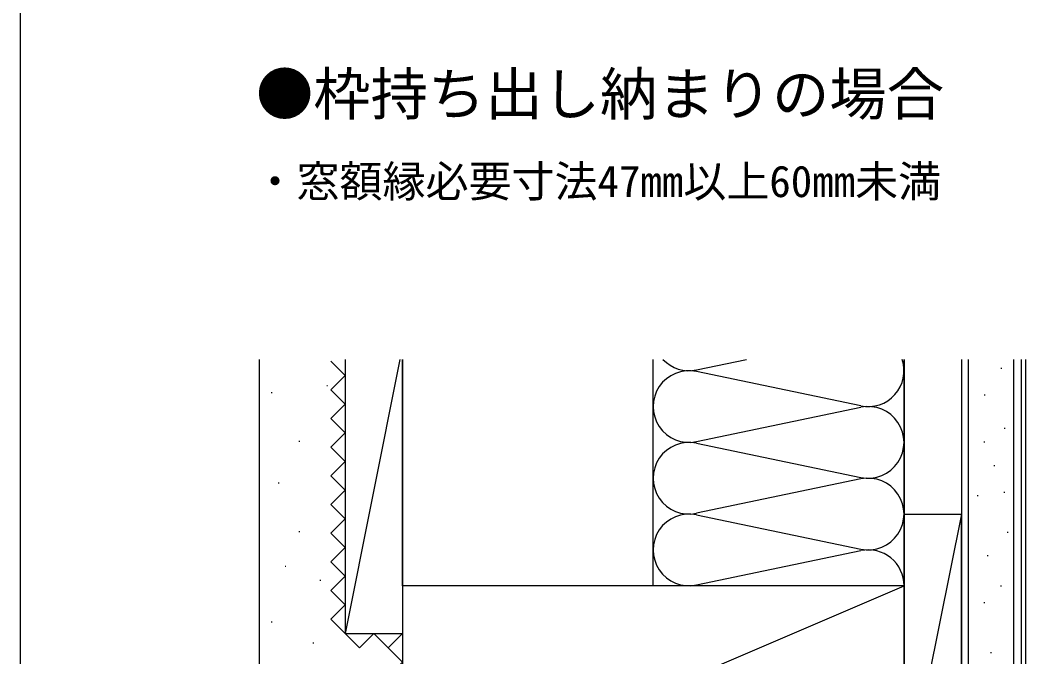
# Model space of a CAD drawing. Units: millimetres, scale not verified. Extents: x -525 to 525, y -780 to 776.
# Drawn here: x -525 to -314.5, y -142.8 to -9.5 of the extents above; entities that cross this region are included whole.
import ezdxf
from ezdxf.enums import TextEntityAlignment as Align

# ---------------------------------------------------------------- set-up
doc = ezdxf.new("R2010")
doc.units = ezdxf.units.MM
doc.header["$LTSCALE"] = 4
for name, color, linetype in [('0-1_USER1', 3, 'Continuous'), ('0-7_YKK_ZWAK', 7, 'Continuous'), ('0-8_YSS_K', 3, 'Continuous'), ('0-9_YSS_KE', 3, 'Continuous')]:
    doc.layers.add(name, color=color, linetype=linetype)
doc.styles.add('ＭＳ ゴシック', font='')
doc.styles.get('ＭＳ ゴシック').set_extended_font_data('MS Gothic')

msp = doc.modelspace()

# ---------------------------------------------------------------- linework, layer by layer
at = {"layer": '0-7_YKK_ZWAK'}
msp.add_line((-525, 750.1), (-525, -779.9), dxfattribs=at)
at = {"layer": '0-8_YSS_K'}
for p, q in [((-445, -127.897), (-445, -80.548)), ((-445, -80.548), (-445, -137.897)), ((-392.5, -127.897), (-392.5, -80.548)), ((-383.468, -82.739), (-372.965, -80.548)), ((-340, -127.897), (-340, -80.548)), ((-340, -80.548), (-340, -127.897)), ((-326.5, -182.897), (-326.5, -80.548)), ((-317, -182.897), (-317, -80.548)), ((-314.5, -182.897), (-314.5, -80.548)), ((-349.032, -90.239), (-383.468, -83.055)), ((-319.732, -82.356), (-319.532, -82.356)), ((-460.833, -86.019), (-460.633, -86.019)), ((-472.464, -87.473), (-472.264, -87.473)), ((-323.229, -87.951), (-323.029, -87.951)), ((-383.468, -97.739), (-349.032, -90.555)), ((-319.033, -94.944), (-318.833, -94.944)), ((-466.649, -97.649), (-466.449, -97.649)), ((-383.468, -98.055), (-349.032, -105.239)), ((-323.287, -97.813), (-323.087, -97.813)), ((-321.189, -102.709), (-320.989, -102.709)), ((-471.01, -106.372), (-470.81, -106.372)), ((-349.032, -105.555), (-383.468, -112.739)), ((-324.686, -109.003), (-324.486, -109.003)), ((-319.091, -108.304), (-318.891, -108.304)), ((-383.468, -113.055), (-349.032, -120.239)), ((-340, -112.897), (-328, -112.897)), ((-340, -112.897), (-340, -172.897)), ((-328, -112.897), (-340, -172.897)), ((-328, -172.897), (-328, -112.897)), ((-466.649, -116.549), (-466.449, -116.549)), ((-318.392, -116.696), (-318.192, -116.696)), ((-383.468, -127.739), (-349.032, -120.555)), ((-322.588, -121.592), (-322.388, -121.592)), ((-469.556, -123.818), (-469.356, -123.818)), ((-462.287, -126.726), (-462.087, -126.726)), ((-445, -172.897), (-340, -127.897)), ((-319.79, -127.886), (-319.59, -127.886)), ((-323.287, -131.383), (-323.087, -131.383)), ((-472.464, -135.449), (-472.264, -135.449)), ((-454, -140.897), (-457, -137.897)), ((-451, -137.897), (-454, -140.897)), ((-448, -140.897), (-451, -137.897)), ((-445, -137.897), (-448, -140.897)), ((-463.741, -139.811), (-463.541, -139.811)), ((-321.888, -141.873), (-321.688, -141.873))]:
    msp.add_line(p, q, dxfattribs=at)
for points in [[(-445.53, -80.548), (-457, -137.897), (-460, -134.897), (-457, -131.897), (-460, -128.897), (-457, -125.897), (-460, -122.897), (-457, -119.897), (-460, -116.897), (-457, -113.897), (-460, -110.897), (-457, -107.897), (-460, -104.897), (-457, -101.897), (-460, -98.897), (-457, -95.897), (-460, -92.897), (-457, -89.897), (-460, -86.897), (-457, -83.897), (-460, -80.897)], [(-457, -80.548), (-457, -137.897), (-445, -137.897)], [(-445, -149.897), (-448, -146.897), (-445, -143.897), (-448, -140.897)]]:
    msp.add_lwpolyline(points, dxfattribs=at)
for centre, start, end in [((-385, -75.397), 223.37602, 281.78354), ((-347.5, -82.897), 258.21646, 18.25319), ((-385, -90.397), 78.21646, 281.78354), ((-347.5, -97.897), 258.21646, 101.78354), ((-385, -105.397), 78.21646, 281.78354), ((-347.5, -112.897), 258.21646, 101.78354), ((-385, -120.397), 78.21646, 281.78354), ((-347.5, -127.897), 0, 101.78354)]:
    msp.add_arc(centre, 7.5, start, end, dxfattribs=at)
at = {"layer": '0-9_YSS_KE'}
for p, q in [((-475, -80.548), (-475, -184.697)), ((-328, -80.548), (-328, -182.897)), ((-315.5, -80.548), (-315.5, -182.897))]:
    msp.add_line(p, q, dxfattribs=at)
msp.add_lwpolyline([(-340, -172.897), (-340, -127.897), (-445, -127.897), (-445, -172.897)], close=True, dxfattribs=at)

# ---------------------------------------------------------------- texts
at = {"layer": '0-1_USER1', "style": 'ＭＳ ゴシック'}
for s, height, p in [('●枠持ち出し納まりの場合', 8.798, (-475.636, -32.014)), ('・窓額縁必要寸法47mm以上60mm未満', 6.598, (-476.148, -48.536))]:
    msp.add_text(s, height=height, dxfattribs=at).set_placement(p, align=Align.BOTTOM_LEFT)

doc.saveas('drawing.dxf')
